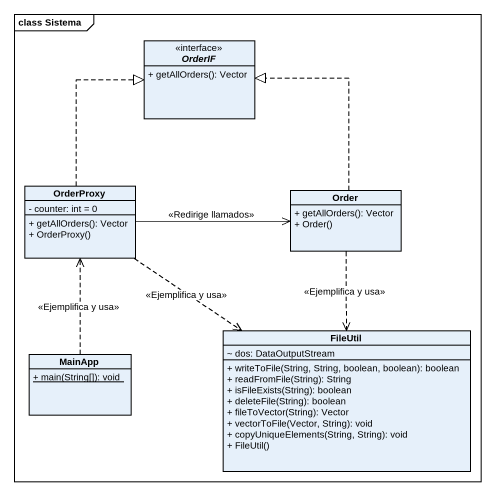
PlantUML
@startuml
mainframe class Sistema
hide circle
hide empty members
skinparam classAttributeIconSize 0
interface OrderIF <<interface>> {
  + getAllOrders(): Vector
}
class OrderProxy {
  - counter: int = 0
  + getAllOrders(): Vector
  + OrderProxy()
}
class Order {
  + getAllOrders(): Vector
  + Order()
}
class FileUtil {
  ~ dos: DataOutputStream
  + writeToFile(String, String, boolean, boolean): boolean
  + readFromFile(String): String
  + isFileExists(String): boolean
  + deleteFile(String): boolean
  + fileToVector(String): Vector
  + vectorToFile(Vector, String): void
  + copyUniqueElements(String, String): void
  + FileUtil()
}
class MainApp {
  {static} + main(String[]): void
}
OrderProxy .up.|> OrderIF
OrderProxy -right-> Order : <<Redirige llamados>>
OrderProxy ..> FileUtil : <<Ejemplifica y usa>>
Order .up.|> OrderIF
Order ..> FileUtil : <<Ejemplifica y usa>>
MainApp .up.> OrderProxy : <<Ejemplifica y usa>>
@enduml
